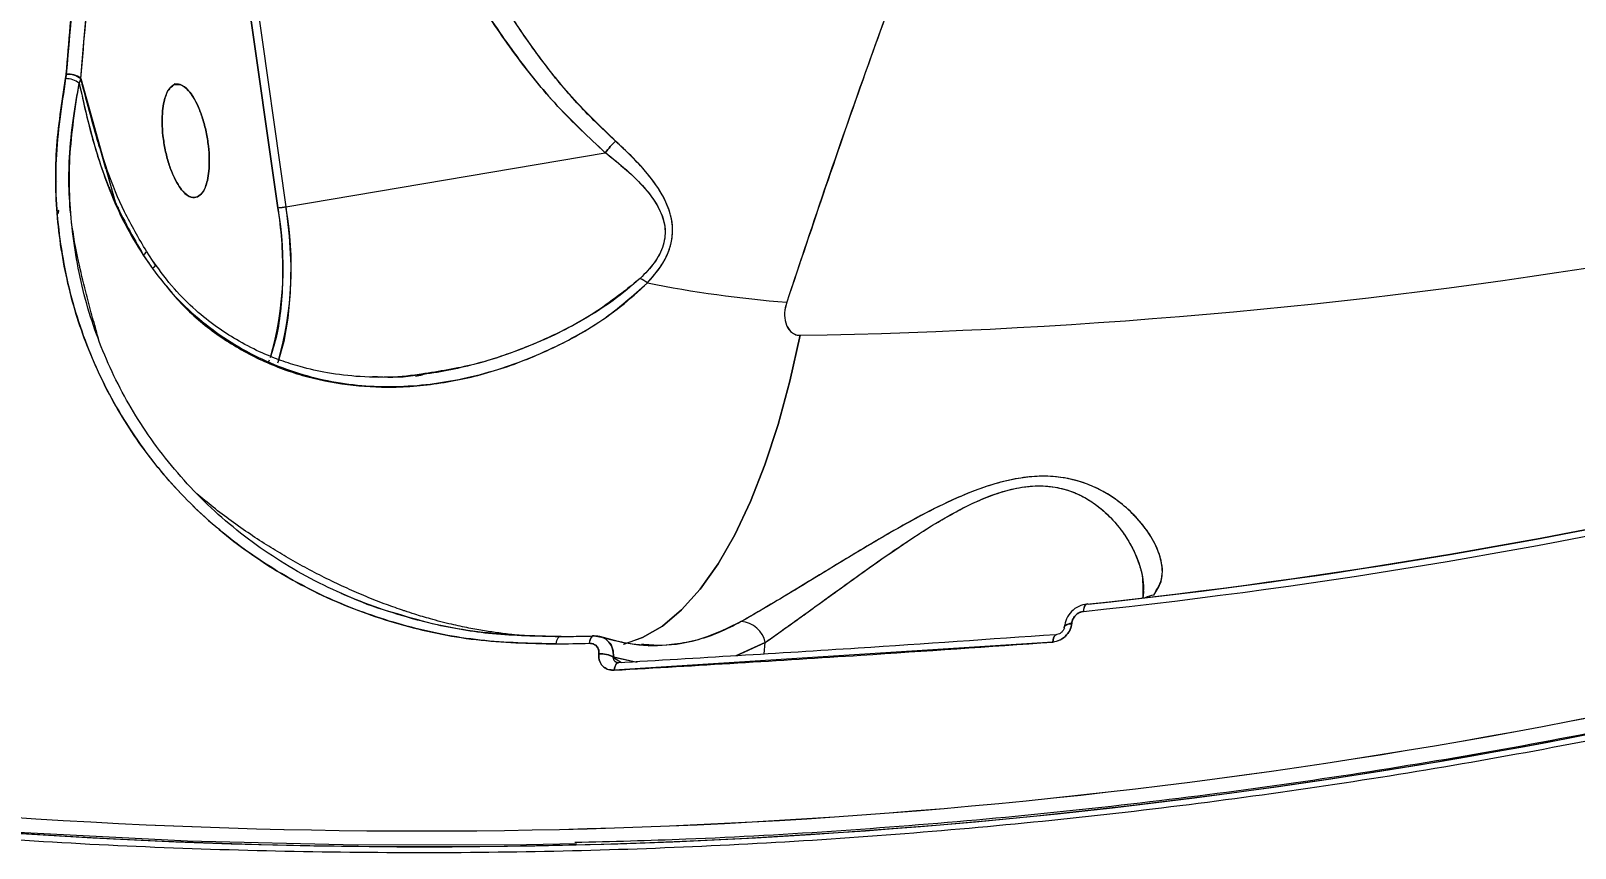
# Model space of a CAD drawing. Header units: millimetres. Extents: x -7083 to 7374, y -8368 to 7509.
# Drawn here: x 1959.3 to 2084.8, y -2172.9 to -2106.5 of the extents above; entities that cross this region are included whole.
import ezdxf

# ---------------------------------------------------------------- set-up
doc = ezdxf.new("R2010")
doc.units = ezdxf.units.MM
for name, color, linetype in [('DIKOM_ОБЪЕКТ', 7, 'Continuous'), ('DIKOM_РАЗМЕР_ЗОНА', 7, 'Continuous'), ('DIKOM_РАЗМЕР_ОБЪЕКТА', 7, 'Continuous')]:
    doc.layers.add(name, color=color, linetype=linetype)
doc.styles.add('style1', font='arial.ttf', dxfattribs={"width": 0.8})
doc.dimstyles.new('1-50', dxfattribs={"dimtxt": 300, "dimasz": 200, "dimexe": 100, "dimexo": 0, "dimgap": 100, "dimtad": 1, "dimtxsty": 'style1', "dimcen": 200, "dimclrd": 7, "dimclre": 7, "dimclrt": 7, "dimadec": 1, "dimazin": 2, "dimtfac": 1, "dimtmove": 0, "dimatfit": 2, "dimfxl": 0, "dimlwd": 25, "dimlwe": 18, "dimarcsym": 0})

# ---------------------------------------------------------------- blocks, each defined once
blk = doc.blocks.new('*D10')
at = {"layer": 'Defpoints', "color": 0, "transparency": 16777216}
for p in [(-5583.43, 647.96), (4593.55, 648.92), (4593.55, -5902.54)]:
    blk.add_point(p, dxfattribs=at)
at = {"layer": 'DIKOM_РАЗМЕР_ОБЪЕКТА', "color": 7, "lineweight": 18, "transparency": 16777216}
for p, q in [((-5583.43, 647.96), (-5583.43, -6002.54)), ((4593.55, 648.92), (4593.55, -6002.54))]:
    blk.add_line(p, q, dxfattribs=at)
at = {"layer": 'DIKOM_РАЗМЕР_ОБЪЕКТА', "color": 7, "lineweight": 25, "transparency": 16777216}
blk.add_line((-5383.43, -5902.54), (4393.55, -5902.54), dxfattribs=at)
at = {"layer": 'DIKOM_РАЗМЕР_ОБЪЕКТА', "color": 7, "transparency": 16777216}
for points in [[(-5383.43, -5869.2), (-5383.43, -5935.87), (-5583.43, -5902.54)], [(4393.55, -5869.2), (4393.55, -5935.87), (4593.55, -5902.54)]]:
    blk.add_solid(points, dxfattribs=at)
at = {"layer": 'DIKOM_РАЗМЕР_ОБЪЕКТА', "color": 7, "transparency": 16777216, "insert": (-226.13, -5649.37), "char_height": 300, "attachment_point": 5, "style": 'style1'}
blk.add_mtext('10150', dxfattribs=at)
blk = doc.blocks.new('*D11')
at = {"layer": 'Defpoints', "color": 0, "transparency": 16777216}
for p in [(-321.71, 5509.06), (-348.71, -4811.52), (5568.58, -4811.52)]:
    blk.add_point(p, dxfattribs=at)
at = {"layer": 'DIKOM_РАЗМЕР_ОБЪЕКТА', "color": 7, "lineweight": 18, "transparency": 16777216}
for p, q in [((-321.71, 5509.06), (5668.58, 5509.06)), ((-348.71, -4811.52), (5668.58, -4811.52))]:
    blk.add_line(p, q, dxfattribs=at)
at = {"layer": 'DIKOM_РАЗМЕР_ОБЪЕКТА', "color": 7, "lineweight": 25, "transparency": 16777216}
blk.add_line((5568.58, 5309.06), (5568.58, -4611.52), dxfattribs=at)
at = {"layer": 'DIKOM_РАЗМЕР_ОБЪЕКТА', "color": 7, "transparency": 16777216}
for points in [[(5535.25, 5309.06), (5601.91, 5309.06), (5568.58, 5509.06)], [(5535.25, -4611.52), (5601.91, -4611.52), (5568.58, -4811.52)]]:
    blk.add_solid(points, dxfattribs=at)
at = {"layer": 'DIKOM_РАЗМЕР_ОБЪЕКТА', "color": 7, "transparency": 16777216, "insert": (5315.31, 775.23), "char_height": 300, "attachment_point": 5, "rotation": 90, "style": 'style1'}
blk.add_mtext('10300', dxfattribs=at)
blk = doc.blocks.new('*D12')
at = {"layer": 'Defpoints', "color": 0, "transparency": 16777216}
for p in [(-621.71, 7509.06), (-373.6, -6811.53), (7273.89, -6811.53)]:
    blk.add_point(p, dxfattribs=at)
at = {"layer": 'DIKOM_РАЗМЕР_ЗОНА', "color": 7, "lineweight": 18, "transparency": 16777216}
for p, q in [((-621.71, 7509.06), (7373.89, 7509.06)), ((-373.6, -6811.53), (7373.89, -6811.53))]:
    blk.add_line(p, q, dxfattribs=at)
at = {"layer": 'DIKOM_РАЗМЕР_ЗОНА', "color": 7, "lineweight": 25, "transparency": 16777216}
blk.add_line((7273.89, 7309.06), (7273.89, -6611.53), dxfattribs=at)
at = {"layer": 'DIKOM_РАЗМЕР_ЗОНА', "color": 7, "transparency": 16777216}
for points in [[(7240.56, 7309.06), (7307.22, 7309.06), (7273.89, 7509.06)], [(7240.56, -6611.53), (7307.22, -6611.53), (7273.89, -6811.53)]]:
    blk.add_solid(points, dxfattribs=at)
at = {"layer": 'DIKOM_РАЗМЕР_ЗОНА', "color": 7, "transparency": 16777216, "insert": (7020.62, 1288.25), "char_height": 300, "attachment_point": 5, "rotation": 90, "style": 'style1'}
blk.add_mtext('14300', dxfattribs=at)
blk = doc.blocks.new('*D13')
at = {"layer": 'Defpoints', "color": 0, "transparency": 16777216}
for p in [(6593.53, 996.24), (-7083.43, 647.96), (6593.53, -8268.31)]:
    blk.add_point(p, dxfattribs=at)
at = {"layer": 'DIKOM_РАЗМЕР_ЗОНА', "color": 7, "lineweight": 18, "transparency": 16777216}
for p, q in [((6593.53, 996.24), (6593.53, -8368.31)), ((-7083.43, 647.96), (-7083.43, -8368.31))]:
    blk.add_line(p, q, dxfattribs=at)
at = {"layer": 'DIKOM_РАЗМЕР_ЗОНА', "color": 7, "lineweight": 25, "transparency": 16777216}
blk.add_line((-6883.43, -8268.31), (6393.53, -8268.31), dxfattribs=at)
at = {"layer": 'DIKOM_РАЗМЕР_ЗОНА', "color": 7, "transparency": 16777216}
for points in [[(-6883.43, -8234.97), (-6883.43, -8301.64), (-7083.43, -8268.31)], [(6393.53, -8234.97), (6393.53, -8301.64), (6593.53, -8268.31)]]:
    blk.add_solid(points, dxfattribs=at)
at = {"layer": 'DIKOM_РАЗМЕР_ЗОНА', "color": 7, "transparency": 16777216, "insert": (322.1, -8015.03), "char_height": 300, "attachment_point": 5, "style": 'style1'}
blk.add_mtext('13650', dxfattribs=at)

msp = doc.modelspace()

# ---------------------------------------------------------------- linework, layer by layer
at = {"layer": 'DIKOM_ОБЪЕКТ', "color": 7, "linetype": 'Continuous', "lineweight": 15}
for p, q in [((1970.458, -2053.879), (1980.002, -2120.745)), ((1979.35, -2120.822), (1970.011, -2055.391)), ((1970.011, -2055.391), (1979.35, -2120.822)), ((1962.087, -2110.33), (1962.128, -2110.018)), ((1962.128, -2110.018), (1962.131, -2109.976)), ((1962.148, -2109.783), (1962.147, -2109.783)), ((1962.157, -2109.687), (1962.156, -2109.687)), ((1963.319, -2110.352), (1963.181, -2110.688)), ((1963.319, -2110.352), (1963.315, -2110.318)), ((1963.315, -2110.318), (1965.627, -2118.57)), ((1966.131, -2120.367), (1963.315, -2110.318)), ((1965.35, -2117.656), (1963.319, -2110.352)), ((1971.27, -2110.793), (1970.897, -2110.748)), ((1980.002, -2120.745), (2005.967, -2116.35)), ((1961.395, -2118.66), (1961.396, -2118.661)), ((1965.589, -2119.17), (1965.684, -2119.181)), ((1966.002, -2120.065), (1966.056, -2120.258)), ((1961.509, -2121.032), (1961.446, -2121.219)), ((1961.513, -2121.125), (1961.448, -2121.319)), ((1966.494, -2121.23), (1966.35, -2120.781)), ((1969.404, -2125.477), (1968.654, -2124.357)), ((1968.382, -2124.667), (1969.141, -2125.768)), ((1978.637, -2133.216), (1978.557, -2133.392)), ((1990.519, -2134.501), (1991.098, -2134.402)), ((1992.288, -2134.201), (1991.856, -2134.25)), ((2049.702, -2152.249), (2049.702, -2152.242)), ((2043.887, -2154.603), (2043.885, -2154.628)), ((2043.885, -2154.628), (2043.887, -2154.603)), ((2005.066, -2155.621), (2005.625, -2155.714)), ((2005.659, -2155.759), (2005.066, -2155.621)), ((2043.285, -2154.889), (2043.282, -2154.914)), ((2005.438, -2157.102), (2005.441, -2157.077)), ((2005.441, -2157.077), (2005.438, -2157.102)), ((2042.352, -2156.113), (2006.698, -2158.407)), ((2009.504, -2156.417), (2010.222, -2156.391)), ((2018.973, -2156.147), (2016.574, -2157.224)), ((2016.662, -2157.219), (2018.973, -2156.147)), ((2018.889, -2157.083), (2018.973, -2156.147)), ((2006.645, -2157.349), (2006.643, -2157.374)), ((2006.643, -2157.374), (2006.645, -2157.349)), ((2006.643, -2157.374), (2007.289, -2157.79)), ((2008.542, -2157.774), (2006.645, -2157.349)), ((2006.645, -2157.349), (2008.407, -2157.722)), ((2007.001, -2157.794), (2006.836, -2157.763))]:
    msp.add_line(p, q, dxfattribs=at)
at = {"layer": 'DIKOM_ОБЪЕКТ', "color": 7, "linetype": 'Continuous', "lineweight": 15, "flags": 128}
for points in [[(1980.002, -2120.745), (1980.267, -2123.139), (1980.383, -2125.479), (1980.349, -2127.714), (1980.163, -2129.797), (1979.832, -2131.681), (1979.362, -2133.326), (1979.316, -2133.453)], [(2007.447, -2156.299), (2008.994, -2155.759), (2010.605, -2154.814), (2012.172, -2153.494), (2013.684, -2151.807), (2015.128, -2149.768), (2016.494, -2147.392), (2017.77, -2144.697), (2018.947, -2141.706), (2020.016, -2138.44), (2020.969, -2134.926), (2021.797, -2131.19)], [(2021.797, -2131.19), (2020.969, -2134.926), (2020.016, -2138.44), (2018.947, -2141.706), (2017.77, -2144.697), (2016.494, -2147.392), (2015.128, -2149.768), (2013.684, -2151.807), (2012.172, -2153.494), (2010.605, -2154.814), (2008.994, -2155.759), (2007.522, -2156.281)], [(2044.848, -2153.628), (2044.865, -2153.48), (2044.893, -2153.346), (2044.931, -2153.232), (2044.978, -2153.14), (2045.032, -2153.073), (2045.092, -2153.033), (2045.156, -2153.021), (2045.223, -2153.037)], [(2043.309, -2154.99), (2043.285, -2154.923), (2043.292, -2154.857), (2043.328, -2154.795), (2043.393, -2154.739), (2043.484, -2154.691), (2043.6, -2154.651), (2043.735, -2154.622), (2043.887, -2154.603)], [(2043.887, -2154.603), (2043.735, -2154.622), (2043.6, -2154.651), (2043.484, -2154.691), (2043.393, -2154.739), (2043.328, -2154.795), (2043.292, -2154.857), (2043.285, -2154.89)], [(2001.966, -2156.268), (2001.994, -2156.119), (2002.03, -2155.985), (2002.075, -2155.87), (2002.127, -2155.778), (2002.184, -2155.711), (2002.246, -2155.671), (2002.309, -2155.659), (2002.361, -2155.67)], [(2002.243, -2155.672), (2002.197, -2155.7), (2002.16, -2155.736)], [(2005.066, -2155.621), (2005.003, -2155.604), (2004.939, -2155.616), (2004.878, -2155.657), (2004.821, -2155.724), (2004.77, -2155.816), (2004.725, -2155.931), (2004.689, -2156.064), (2004.662, -2156.213)], [(2042.352, -2156.113), (2042.378, -2155.945), (2042.417, -2155.796), (2042.469, -2155.673), (2042.53, -2155.581), (2042.599, -2155.522), (2042.674, -2155.499), (2042.685, -2155.499)], [(2042.673, -2155.499), (2042.599, -2155.522), (2042.53, -2155.581), (2042.469, -2155.673), (2042.417, -2155.796), (2042.378, -2155.945), (2042.352, -2156.113)], [(2043.306, -2155.015), (2043.283, -2154.948), (2043.289, -2154.882), (2043.326, -2154.82), (2043.39, -2154.764), (2043.482, -2154.716), (2043.597, -2154.676), (2043.733, -2154.647), (2043.885, -2154.628)], [(2043.885, -2154.628), (2043.733, -2154.647), (2043.597, -2154.676), (2043.482, -2154.716), (2043.39, -2154.764), (2043.326, -2154.82), (2043.289, -2154.882), (2043.284, -2154.904)], [(2043.284, -2154.903), (2043.285, -2154.923), (2043.309, -2154.99)], [(2006.698, -2158.407), (2006.723, -2158.238), (2006.761, -2158.09), (2006.809, -2157.967), (2006.866, -2157.875), (2006.93, -2157.817), (2006.999, -2157.794), (2007.04, -2157.797)], [(2003.627, -2172.511), (1999.567, -2172.593), (1985.791, -2172.63), (1971.995, -2172.292), (1958.188, -2171.579), (1944.38, -2170.491), (1930.58, -2169.029)]]:
    msp.add_lwpolyline(points, dxfattribs=at)
at = {"layer": 'DIKOM_ОБЪЕКТ', "color": 7, "linetype": 'Continuous', "lineweight": 15}
for centre, radius, start, end in [((2014.127, -1664.537), 466.716, 270.94172, 288.27268), ((1962.095, -2112.155), 1.825, 53.46989, 90.23672), ((1962.361, -2111.478), 1.478, 49.61111, 99.09257), ((1962.338, -2111.479), 1.517, 49.94702, 97.87235), ((1991.004, -1677.904), 493.564, 262.95954, 296.25486), ((1990.974, -1677.73), 493.734, 262.96542, 296.24898), ((1991.192, -1677.854), 494.9, 262.96542, 296.24898), ((1952.753, -2125.584), 27.021, 344.08703, 10.15158), ((1979.047, -2115.458), 5.373, 273.236, 280.24459), ((1952.154, -2125.644), 28.276, 344.38285, 9.97802), ((1968.121, -2124.163), 0.567, 299.36558, 339.97626), ((1968.128, -2124.17), 0.557, 299.11511, 340.46876), ((2006.97, -2130.041), 3.933, 52.14529, 62.08582), ((2028.482, -2030.331), 98.474, 258.81698, 265.47682), ((1991.161, -1676.64), 496.101, 262.98613, 292.2002), ((1994.554, -1675.902), 479.801, 276.04592, 283.16848), ((1994.681, -1675.848), 479.859, 276.04595, 283.143), ((1994.271, -1676.103), 480.196, 276.04592, 283.16848), ((2045.562, -2153.573), 0.716, 131.27937, 184.44305), ((2045.153, -2153.182), 0.16, 64.1482, 113.43435), ((2050.787, -2154.119), 1.836, 97.29962, 120.01815), ((2016.864, -2156.609), 2.159, 12.34821, 85.80507), ((1993.666, -1665.436), 490.311, 271.00233, 271.31718), ((2002.304, -2155.807), 0.148, 67.66828, 114.35016), ((1993.794, -1665.388), 490.362, 271.00233, 271.31718), ((2005.445, -2156.213), 0.783, 130.47614, 180.0378), ((2004.998, -2155.755), 0.15, 63.10102, 114.16607), ((1993.382, -1665.628), 490.715, 271.00233, 271.31718), ((2005.596, -2159.203), 2.108, 60.22986, 94.29003), ((2005.599, -2159.178), 2.107, 60.22508, 94.28925), ((2007.398, -2158.351), 0.702, 128.42395, 184.56528)]:
    msp.add_arc(centre, radius, start, end, dxfattribs=at)
for points, knots in [([(2081.726, -1900.908), (2080.59, -1901.248), (2077.148, -1902.279), (2071.361, -1904.798), (2064.378, -1908.522), (2057.067, -1913.289), (2049.44, -1919.182), (2041.513, -1926.335), (2033.624, -1934.485), (2025.786, -1943.613), (2018.024, -1953.696), (2010.36, -1964.705), (2002.816, -1976.602), (1995.407, -1989.366), (1988.151, -2002.962), (1981.065, -2017.361), (1974.163, -2032.535), (1967.2, -2049.069), (1960.227, -2067.02), (1953.305, -2086.419), (1948.181, -2102.058), (1944.659, -2113.446), (1942.597, -2120.308), (1940.605, -2127.131), (1939.082, -2132.501), (1938.012, -2136.348), (1937.308, -2138.905), (1936.506, -2141.847), (1935.533, -2145.469), (1934.365, -2149.894), (1933.01, -2155.132), (1931.478, -2161.186), (1930.421, -2165.52), (1929.861, -2167.817)], [0, 0, 0, 0, 0.0200721, 0.0608333, 0.1015176, 0.1421728, 0.1883682, 0.2345608, 0.2807507, 0.3269456, 0.373238, 0.4194398, 0.4656219, 0.5118019, 0.5579814, 0.6041589, 0.6503663, 0.6966423, 0.7483607, 0.8000751, 0.8517891, 0.8688561, 0.8859236, 0.9029905, 0.9192639, 0.9252336, 0.9309836, 0.9378125, 0.9465078, 0.9570777, 0.9695334, 0.9838549, 1, 1, 1, 1]), ([(2074.241, -1903.721), (2071.814, -1904.873), (2066.918, -1907.198), (2059.474, -1911.878), (2052.776, -1916.855), (2046.859, -1921.878), (2043.021, -1925.454), (2040.424, -1928.014), (2039.076, -1929.372), (2037.727, -1930.762), (2036.375, -1932.186), (2035.02, -1933.642), (2032.478, -1936.434), (2028.677, -1940.808), (2023.561, -1947.135), (2018.244, -1954.194), (2012.971, -1961.703), (2007.766, -1969.617), (2002.865, -1977.537), (1999.494, -1983.304), (1997.669, -1986.52), (1997.212, -1987.328), (1996.755, -1988.142), (1996.297, -1988.961), (1995.839, -1989.786), (1995.38, -1990.616), (1994.92, -1991.453), (1994.23, -1992.713), (1993.192, -1994.628), (1991.69, -1997.44), (1989.831, -2000.987), (1987.62, -2005.304), (1985.064, -2010.432), (1982.178, -2016.402), (1978.974, -2023.26), (1975.821, -2030.269), (1972.771, -2037.293), (1969.872, -2044.188), (1967.599, -2049.783), (1965.98, -2053.859), (1965.051, -2056.225), (1964.111, -2058.643), (1963.161, -2061.115), (1962.201, -2063.641), (1961.231, -2066.222), (1960.253, -2068.857), (1957.847, -2075.413), (1954.154, -2085.864), (1949.371, -2100.275), (1944.946, -2114.441), (1940.865, -2128.299), (1937.117, -2141.798), (1933.672, -2154.872), (1931.545, -2163.526), (1930.507, -2167.747)], [0, 0, 0, 0, 0.0448233, 0.0904084, 0.1367554, 0.1677635, 0.1991034, 0.2073667, 0.2156528, 0.2239616, 0.2322932, 0.2406475, 0.2490247, 0.279393, 0.3112487, 0.3445917, 0.3794221, 0.4113036, 0.4443369, 0.4743594, 0.4773563, 0.4803617, 0.4833758, 0.4863985, 0.4894298, 0.4924696, 0.4955181, 0.4985752, 0.5062018, 0.5162332, 0.5286695, 0.543639, 0.561052, 0.5809084, 0.6032081, 0.6279513, 0.6476494, 0.6686615, 0.6909876, 0.6978166, 0.7047597, 0.7118169, 0.7189881, 0.7262734, 0.7336728, 0.7411863, 0.7488139, 0.7894231, 0.8284573, 0.8659162, 0.9018, 0.9361086, 0.9688419, 1, 1, 1, 1]), ([(1930.507, -2167.747), (1932.082, -2161.392), (1935.225, -2148.706), (1940.295, -2130.216), (1945.599, -2112.212), (1951.152, -2094.742), (1956.947, -2077.797), (1962.871, -2061.693), (1968.908, -2046.405), (1975.023, -2031.959), (1981.302, -2018.13), (1987.715, -2004.983), (1994.382, -1992.276), (2001.314, -1980.047), (2008.519, -1968.356), (2015.863, -1957.444), (2023.319, -1947.361), (2030.847, -1938.168), (2038.262, -1930.062), (2045.548, -1922.989), (2052.705, -1916.882), (2059.876, -1911.617), (2067.066, -1907.124), (2071.845, -1904.857), (2074.241, -1903.721)], [0, 0, 0, 0, 0.047001, 0.093823, 0.1404084, 0.1868699, 0.2333175, 0.2798609, 0.3239334, 0.3682526, 0.4124171, 0.4563616, 0.5001812, 0.5466227, 0.5931373, 0.6398363, 0.6868178, 0.7336782, 0.7802874, 0.8241053, 0.8678929, 0.911742, 0.9557457, 1, 1, 1, 1]), ([(2148.062, -1938.727), (2145.597, -1939.537), (2140.572, -1941.188), (2132.867, -1945.121), (2125.012, -1950.144), (2117.107, -1956.307), (2109.174, -1963.569), (2101.257, -1971.896), (2093.4, -1981.234), (2085.631, -1991.537), (2077.951, -2002.798), (2070.364, -2015.015), (2062.768, -2028.385), (2055.222, -2042.881), (2047.786, -2058.456), (2040.606, -2074.8), (2033.692, -2091.923), (2027.018, -2109.768), (2022.821, -2122.243), (2020.717, -2128.498)], [0, 0, 0, 0, 0.0560337, 0.1142131, 0.1722221, 0.2302433, 0.2884591, 0.3466699, 0.4045161, 0.4621728, 0.5198127, 0.5776061, 0.6357259, 0.6968157, 0.7575163, 0.8179929, 0.878438, 0.939042, 1, 1, 1, 1]), ([(2140.163, -1941.597), (2138.671, -1942.288), (2135.681, -1943.674), (2131.15, -1946.241), (2126.601, -1949.159), (2122.047, -1952.451), (2117.48, -1956.11), (2112.867, -1960.171), (2108.612, -1964.256), (2104.716, -1968.269), (2101.181, -1972.124), (2097.584, -1976.269), (2093.998, -1980.627), (2090.984, -1984.481), (2088.547, -1987.712), (2086.624, -1990.328), (2084.674, -1993.049), (2082.697, -1995.879), (2080.695, -1998.819), (2078.667, -2001.872), (2076.243, -2005.614), (2073.387, -2010.165), (2070.069, -2015.663), (2066.62, -2021.61), (2063.155, -2027.836), (2060.045, -2033.651), (2057.288, -2038.979), (2054.9, -2043.726), (2052.287, -2049.061), (2050.379, -2053.078), (2049.082, -2055.865), (2048.651, -2056.795), (2048.214, -2057.742), (2047.772, -2058.706), (2047.324, -2059.687), (2046.797, -2060.847), (2046.11, -2062.371), (2045.182, -2064.446), (2044.01, -2067.102), (2042.596, -2070.352), (2041.014, -2074.057), (2039.439, -2077.814), (2037.653, -2082.156), (2035.787, -2086.79), (2033.657, -2092.216), (2030.938, -2099.315), (2027.658, -2108.226), (2024.041, -2118.5), (2021.796, -2125.252), (2020.717, -2128.498)], [0, 0, 0, 0, 0.0356099, 0.0713872, 0.1073338, 0.1429089, 0.1783702, 0.2143467, 0.2508402, 0.2779122, 0.3055302, 0.333695, 0.3624074, 0.3899729, 0.4049442, 0.4201751, 0.4356657, 0.4514162, 0.4674266, 0.483697, 0.5002277, 0.5259928, 0.5530553, 0.5814159, 0.6110753, 0.6394003, 0.6596954, 0.6811189, 0.7006087, 0.7272294, 0.7309596, 0.7347465, 0.7385898, 0.7424897, 0.7464462, 0.7504593, 0.7564866, 0.7647492, 0.7752474, 0.7879816, 0.802952, 0.8183428, 0.8312156, 0.8524192, 0.8705211, 0.8915209, 0.9303476, 0.9665079, 1, 1, 1, 1]), ([(1967.942, -2044.189), (1965.699, -2049.747), (1961.208, -2060.871), (1954.776, -2078.454), (1948.583, -2096.655), (1942.669, -2115.495), (1937.045, -2134.907), (1931.73, -2154.846), (1926.739, -2175.258), (1922.088, -2196.091), (1917.792, -2217.287), (1914.308, -2236.366), (1911.503, -2253.228), (1909.262, -2267.834), (1907.18, -2282.651), (1905.266, -2297.661), (1903.527, -2312.847), (1901.973, -2328.188), (1900.425, -2345.761), (1899.002, -2365.574), (1897.846, -2387.583), (1897.125, -2409.679), (1896.859, -2431.786), (1897.021, -2448.915), (1897.321, -2461.167), (1897.561, -2468.63), (1897.861, -2476.066), (1898.219, -2483.47), (1898.636, -2490.84), (1899.114, -2498.171), (1899.969, -2509.75), (1901.389, -2525.409), (1903.586, -2544.203), (1906.14, -2561.964), (1909.012, -2578.69), (1912.284, -2594.883), (1915.96, -2610.484), (1920.037, -2625.43), (1924.516, -2639.659), (1929.394, -2653.109), (1934.666, -2665.717), (1940.326, -2677.422), (1946.366, -2688.165), (1952.777, -2697.884), (1959.547, -2706.529), (1966.667, -2714.013), (1974.102, -2720.4), (1979.288, -2723.584), (1981.892, -2725.182)], [0, 0, 0, 0, 0.0248239, 0.0496902, 0.074599, 0.0995502, 0.1245438, 0.1495798, 0.1746582, 0.1997791, 0.2249424, 0.2501481, 0.2668666, 0.2837596, 0.3008272, 0.3180694, 0.3354861, 0.3530774, 0.3708432, 0.3960072, 0.4215132, 0.4473613, 0.4735514, 0.5000836, 0.5092169, 0.5183856, 0.5275897, 0.5368291, 0.5461038, 0.5554139, 0.5647593, 0.5906387, 0.6167852, 0.6407872, 0.66501, 0.6894536, 0.714118, 0.7390032, 0.7641093, 0.7894361, 0.8149838, 0.8407523, 0.8667415, 0.8929516, 0.9193825, 0.9460342, 0.9729067, 1, 1, 1, 1]), ([(1962.131, -2109.976), (1962.349, -2107.366), (1962.796, -2102.042), (1963.583, -2094.027), (1964.451, -2086.098), (1965.386, -2078.437), (1966.398, -2070.896), (1967.545, -2063.055), (1968.425, -2057.71), (1968.885, -2054.922)], [0, 0, 0, 0, 0.1361641, 0.2776814, 0.4245446, 0.5614686, 0.6943977, 0.8405802, 1, 1, 1, 1]), ([(1968.885, -2054.922), (1968.087, -2059.867), (1966.495, -2069.729), (1964.671, -2083.997), (1963.208, -2097.399), (1962.49, -2105.786), (1962.131, -2109.976)], [0, 0, 0, 0, 0.2815825, 0.561653, 0.7810031, 1, 1, 1, 1]), ([(1963.315, -2110.318), (1963.773, -2105.004), (1964.692, -2094.363), (1966.365, -2080), (1968.129, -2066.986), (1969.383, -2059.262), (1970.011, -2055.391)], [0, 0, 0, 0, 0.278766, 0.5582141, 0.7786042, 1, 1, 1, 1]), ([(1963.315, -2110.318), (1963.873, -2103.975), (1964.989, -2091.288), (1967.225, -2072.946), (1969.082, -2061.242), (1970.011, -2055.391)], [0, 0, 0, 0, 0.3333679, 0.6667711, 1, 1, 1, 1]), ([(2005.967, -2116.35), (2004.652, -2115.13), (2002, -2112.67), (1998.541, -2108.345), (1995.432, -2103.721), (1992.673, -2098.829), (1990.225, -2093.746), (1987.347, -2086.768), (1984.44, -2077.775), (1981.842, -2066.708), (1980.877, -2059.173), (1980.394, -2055.397)], [0, 0, 0, 0, 0.0822336, 0.1658699, 0.2501966, 0.3328846, 0.4168116, 0.5012067, 0.6673591, 0.8332912, 1, 1, 1, 1]), ([(1980.394, -2055.397), (1980.875, -2059.156), (1981.837, -2066.665), (1984.424, -2077.718), (1987.615, -2087.604), (1991.318, -2096.276), (1994.878, -2102.89), (1998.498, -2108.285), (2001.954, -2112.621), (2004.626, -2115.104), (2005.967, -2116.35)], [0, 0, 0, 0, 0.1659528, 0.3315065, 0.4981018, 0.6237948, 0.7494779, 0.8327978, 0.9160584, 1, 1, 1, 1]), ([(2006.806, -2115.415), (2005.513, -2114.167), (2002.933, -2111.676), (1999.624, -2107.331), (1996.166, -2101.921), (1992.786, -2095.293), (1989.297, -2086.612), (1986.326, -2076.724), (1983.961, -2065.683), (1983.133, -2058.191), (1982.719, -2054.44)], [0, 0, 0, 0, 0.083153, 0.165916, 0.2489769, 0.3745649, 0.5004148, 0.6673628, 0.8334391, 1, 1, 1, 1]), ([(2006.806, -2115.415), (2005.86, -2114.522), (2003.893, -2112.665), (2001.3, -2109.551), (1998.857, -2106.163), (1996.842, -2102.926), (1995.088, -2099.758), (1993.615, -2096.823), (1992.239, -2093.801), (1990.949, -2090.688), (1989.979, -2088.111), (1989.256, -2086.048), (1988.759, -2084.565), (1988.248, -2082.97), (1987.728, -2081.262), (1987.324, -2079.859), (1987.026, -2078.779), (1986.825, -2078.036), (1986.61, -2077.22), (1986.382, -2076.332), (1986.094, -2075.171), (1985.79, -2073.893), (1985.511, -2072.657), (1985.347, -2071.904), (1985.264, -2071.515), (1985.234, -2071.372), (1984.957, -2070.06), (1984.497, -2067.723), (1983.92, -2064.334), (1983.438, -2061.035), (1983.029, -2057.738), (1982.82, -2055.513), (1982.719, -2054.44)], [0, 0, 0, 0, 0.0602499, 0.1253526, 0.1855095, 0.2507006, 0.29815, 0.3490194, 0.3985402, 0.4471889, 0.4999098, 0.5215243, 0.5447654, 0.5696319, 0.5961221, 0.6242335, 0.6345412, 0.6459397, 0.6584282, 0.672006, 0.6866721, 0.7115252, 0.7302516, 0.7428582, 0.7457014, 0.7478655, 0.7493504, 0.8050794, 0.8533099, 0.9014189, 0.9524315, 1, 1, 1, 1]), ([(1962.087, -2110.33), (1961.752, -2112.522), (1961.083, -2116.9), (1961.455, -2123.435), (1962.83, -2129.737), (1965.278, -2135.681), (1968.699, -2141.093), (1972.945, -2145.77), (1977.841, -2149.621), (1983.243, -2152.63), (1989.141, -2154.783), (1995.409, -2156.114), (1999.781, -2156.217), (2001.966, -2156.268)], [0, 0, 0, 0, 0.0934376, 0.1866567, 0.280333, 0.3733227, 0.4670052, 0.5599255, 0.6480411, 0.7358471, 0.8234841, 0.9117962, 1, 1, 1, 1]), ([(2001.966, -2156.268), (1999.895, -2156.224), (1995.752, -2156.135), (1989.785, -2154.945), (1984.139, -2153.01), (1978.924, -2150.297), (1974.237, -2146.884), (1970.155, -2142.829), (1966.761, -2138.219), (1964.129, -2133.148), (1962.299, -2127.714), (1961.328, -2122.026), (1961.162, -2116.181), (1961.779, -2112.277), (1962.087, -2110.33)], [0, 0, 0, 0, 0.0836032, 0.1671704, 0.2505497, 0.333847, 0.4171342, 0.5001806, 0.5837088, 0.6670449, 0.7499138, 0.8335011, 0.9169366, 1, 1, 1, 1]), ([(1962.128, -2110.018), (1962.123, -2110.076), (1962.115, -2110.18), (1962.096, -2110.284), (1962.087, -2110.33)], [0, 0, 0, 0, 0.5600605, 1, 1, 1, 1]), ([(1962.131, -2109.976), (1962.13, -2109.984), (1962.129, -2109.998), (1962.128, -2110.012), (1962.128, -2110.018)], [0, 0, 0, 0, 0.5600018, 1, 1, 1, 1]), ([(1963.181, -2110.688), (1963.213, -2110.625), (1963.269, -2110.513), (1963.304, -2110.401), (1963.319, -2110.352)], [0, 0, 0, 0, 0.5617368, 1, 1, 1, 1]), ([(1963.319, -2110.352), (1963.318, -2110.346), (1963.317, -2110.334), (1963.315, -2110.323), (1963.315, -2110.318)], [0, 0, 0, 0, 0.5602782, 1, 1, 1, 1]), ([(1964.841, -2115.9), (1964.78, -2115.69), (1964.461, -2114.59), (1963.954, -2112.74), (1963.518, -2111.098), (1963.319, -2110.352)], [0, 0, 0, 0, 0.1137588, 0.5970455, 1, 1, 1, 1]), ([(2002.372, -2155.675), (2000.098, -2155.616), (1995.548, -2155.498), (1989.052, -2154.028), (1982.974, -2151.657), (1977.471, -2148.357), (1972.656, -2144.229), (1968.723, -2139.461), (1965.719, -2134.227), (1963.638, -2128.661), (1962.5, -2122.804), (1962.24, -2116.758), (1962.867, -2112.714), (1963.181, -2110.688)], [0, 0, 0, 0, 0.0936183, 0.1873329, 0.2802548, 0.3736654, 0.4668401, 0.5599462, 0.6481771, 0.7358056, 0.8241676, 0.9119354, 1, 1, 1, 1]), ([(1964.793, -2131.6), (1964.733, -2131.389), (1964.523, -2130.637), (1964.16, -2129.321), (1963.647, -2127.39), (1963.059, -2124.951), (1962.547, -2122.201), (1962.324, -2119.382), (1962.368, -2116.55), (1962.66, -2113.648), (1963.022, -2111.634), (1963.192, -2110.687)], [0, 0, 0, 0, 0.0308407, 0.109672, 0.1936093, 0.3157428, 0.4700637, 0.5960514, 0.7176052, 0.8671116, 1, 1, 1, 1]), ([(1963.181, -2110.688), (1963.549, -2112.314), (1964.282, -2115.564), (1965.93, -2120.312), (1967.576, -2123.209), (1968.399, -2124.657)], [0, 0, 0, 0, 0.333655, 0.6667646, 1, 1, 1, 1]), ([(1963.192, -2110.687), (1963.42, -2111.743), (1963.849, -2113.737), (1964.667, -2116.656), (1965.638, -2119.42), (1966.83, -2122.141), (1967.863, -2123.822), (1968.382, -2124.667)], [0, 0, 0, 0, 0.2161682, 0.4078714, 0.6052906, 0.8016889, 1, 1, 1, 1]), ([(1972.802, -2119.948), (1972.617, -2119.981), (1972.239, -2120.048), (1971.682, -2119.6), (1971.205, -2118.949), (1970.812, -2118.189), (1970.453, -2117.231), (1970.168, -2116.135), (1969.984, -2114.994), (1969.914, -2113.909), (1969.951, -2112.96), (1970.096, -2112.035), (1970.39, -2111.214), (1970.728, -2110.966), (1970.894, -2110.844)], [0, 0, 0, 0, 0.0986969, 0.2017099, 0.2683497, 0.3414736, 0.4193721, 0.5, 0.5806279, 0.6585264, 0.7316484, 0.79829, 0.901302, 1, 1, 1, 1]), ([(1970.894, -2110.844), (1970.744, -2110.949), (1970.404, -2111.189), (1970.102, -2111.998), (1969.95, -2112.96), (1969.915, -2113.909), (1969.984, -2114.994), (1970.168, -2116.135), (1970.453, -2117.231), (1970.812, -2118.189), (1971.205, -2118.949), (1971.701, -2119.627), (1972.262, -2120.057), (1972.637, -2119.981), (1972.802, -2119.948)], [0, 0, 0, 0, 0.0887089, 0.2016905, 0.2684634, 0.3414637, 0.4193671, 0.5, 0.5806329, 0.6585363, 0.7315366, 0.7983095, 0.9112911, 1, 1, 1, 1]), ([(1972.802, -2119.948), (1972.952, -2119.843), (1973.293, -2119.604), (1973.595, -2118.794), (1973.746, -2117.832), (1973.782, -2116.883), (1973.712, -2115.798), (1973.529, -2114.657), (1973.243, -2113.561), (1972.885, -2112.603), (1972.491, -2111.843), (1971.996, -2111.165), (1971.434, -2110.735), (1971.059, -2110.811), (1970.894, -2110.844)], [0, 0, 0, 0, 0.0887089, 0.2016905, 0.2684634, 0.3414637, 0.4193671, 0.5, 0.5806329, 0.6585363, 0.7315366, 0.7983095, 0.9112911, 1, 1, 1, 1]), ([(1970.894, -2110.844), (1971.079, -2110.812), (1971.457, -2110.744), (1972.014, -2111.192), (1972.491, -2111.843), (1972.885, -2112.603), (1973.243, -2113.561), (1973.529, -2114.657), (1973.712, -2115.798), (1973.782, -2116.884), (1973.746, -2117.833), (1973.601, -2118.757), (1973.307, -2119.578), (1972.968, -2119.826), (1972.802, -2119.948)], [0, 0, 0, 0, 0.0986972, 0.2017099, 0.2683497, 0.3414736, 0.4193721, 0.5, 0.5806279, 0.6585264, 0.7316484, 0.79829, 0.9013023, 1, 1, 1, 1]), ([(1968.654, -2124.357), (1968.035, -2123.307), (1966.807, -2121.221), (1965.452, -2117.881), (1964.775, -2115.614), (1964.441, -2114.495)], [0, 0, 0, 0, 0.3393526, 0.6738095, 1, 1, 1, 1]), ([(2006.806, -2115.415), (2006.657, -2115.558), (2006.36, -2115.843), (2006.103, -2116.178), (2005.974, -2116.346)], [0, 0, 0, 0, 0.5000605, 1, 1, 1, 1]), ([(2005.974, -2116.346), (2006.103, -2116.178), (2006.36, -2115.843), (2006.658, -2115.558), (2006.806, -2115.415)], [0, 0, 0, 0, 0.5000932, 1, 1, 1, 1]), ([(2009.384, -2126.935), (2009.785, -2126.475), (2010.59, -2125.554), (2011.357, -2123.935), (2011.52, -2122.225), (2011.026, -2120.442), (2009.963, -2118.703), (2008.497, -2116.991), (2007.37, -2115.94), (2006.806, -2115.415)], [0, 0, 0, 0, 0.1273536, 0.2551698, 0.3827009, 0.5093152, 0.6742753, 0.83722, 1, 1, 1, 1]), ([(2009.384, -2126.935), (2009.779, -2126.484), (2010.568, -2125.581), (2011.333, -2124.001), (2011.526, -2122.323), (2010.979, -2120.19), (2009.368, -2117.846), (2007.661, -2116.227), (2006.806, -2115.415)], [0, 0, 0, 0, 0.1251973, 0.250331, 0.3752678, 0.5004294, 0.7497813, 1, 1, 1, 1]), ([(2005.967, -2116.35), (2005.968, -2116.35), (2005.971, -2116.349), (2005.973, -2116.347), (2005.974, -2116.346), (2005.974, -2116.346)], [0, 0, 0, 0, 0.5555174, 0.7875219, 1, 1, 1, 1]), ([(2005.967, -2116.35), (2005.968, -2116.35), (2005.971, -2116.349), (2005.973, -2116.347), (2005.974, -2116.346), (2005.974, -2116.346)], [0, 0, 0, 0, 0.545239, 0.7794095, 1, 1, 1, 1]), ([(2005.974, -2116.346), (2006.555, -2116.808), (2007.71, -2117.726), (2009.231, -2119.229), (2010.353, -2120.758), (2010.905, -2122.346), (2010.772, -2123.892), (2010.003, -2125.347), (2009.212, -2126.156), (2008.812, -2126.565)], [0, 0, 0, 0, 0.16962, 0.3372299, 0.5030849, 0.6267169, 0.7489775, 0.8730196, 1, 1, 1, 1]), ([(2005.974, -2116.346), (2006.819, -2117.028), (2008.509, -2118.394), (2010.212, -2120.4), (2010.905, -2122.319), (2010.777, -2123.89), (2009.998, -2125.353), (2009.207, -2126.161), (2008.812, -2126.565)], [0, 0, 0, 0, 0.2491947, 0.4986896, 0.624022, 0.7490702, 0.8743891, 1, 1, 1, 1]), ([(1979.35, -2120.822), (1979.456, -2121.694), (1979.671, -2123.48), (1979.758, -2126.132), (1979.644, -2128.692), (1979.328, -2131.025), (1978.948, -2132.283), (1978.764, -2132.896)], [0, 0, 0, 0, 0.1897313, 0.3884296, 0.5935903, 0.8021417, 1, 1, 1, 1]), ([(1979.35, -2120.822), (1979.383, -2120.821), (1979.449, -2120.819), (1979.62, -2120.801), (1979.815, -2120.776), (1979.94, -2120.755), (1980.002, -2120.745)], [0, 0, 0, 0, 0.2499999, 0.4999999, 0.75, 1, 1, 1, 1]), ([(2209.808, -2121.649), (2208.207, -2122.453), (2202.92, -2125.11), (2193.8, -2129.32), (2182.457, -2134.285), (2170.974, -2138.946), (2159.367, -2143.321), (2147.639, -2147.401), (2135.798, -2151.185), (2123.849, -2154.67), (2111.798, -2157.853), (2099.653, -2160.732), (2087.419, -2163.305), (2075.103, -2165.569), (2062.712, -2167.523), (2050.252, -2169.163), (2037.73, -2170.493), (2025.152, -2171.496), (2013.736, -2172.155), (2006.501, -2172.338), (2003.488, -2172.414)], [0, 0, 0, 0, 0.0251847, 0.0831606, 0.1411804, 0.1992441, 0.2573518, 0.3155036, 0.3736997, 0.4319401, 0.4902249, 0.5485543, 0.6069284, 0.6653474, 0.7238114, 0.7823205, 0.8408749, 0.8994749, 0.9581207, 1, 1, 1, 1]), ([(1968.399, -2124.657), (1968.536, -2124.866), (1968.78, -2125.238), (1969.031, -2125.606), (1969.142, -2125.768)], [0, 0, 0, 0, 0.5603218, 1, 1, 1, 1]), ([(1969.386, -2125.474), (1969.392, -2125.475), (1969.42, -2125.479), (1969.354, -2125.57), (1969.212, -2125.702), (1969.142, -2125.768)], [0, 0, 0, 0, 0.0980617, 0.5487151, 1, 1, 1, 1]), ([(1969.142, -2125.768), (1969.21, -2125.704), (1969.347, -2125.577), (1969.417, -2125.485), (1969.392, -2125.478), (1969.386, -2125.476)], [0, 0, 0, 0, 0.4360335, 0.8749278, 1, 1, 1, 1]), ([(1991.856, -2134.25), (1990.938, -2134.375), (1989.016, -2134.637), (1986.151, -2134.607), (1983.488, -2134.298), (1981.352, -2133.815), (1979.513, -2133.23), (1977.771, -2132.519), (1976.025, -2131.611), (1974.282, -2130.483), (1972.58, -2129.124), (1970.821, -2127.399), (1969.786, -2125.983), (1969.243, -2125.241)], [0, 0, 0, 0, 0.1113685, 0.2335096, 0.3396903, 0.4302304, 0.4961067, 0.5690764, 0.6520046, 0.7254113, 0.8075617, 0.8990452, 1, 1, 1, 1]), ([(1969.141, -2125.768), (1969.741, -2126.54), (1970.974, -2128.126), (1973.156, -2130.115), (1975.539, -2131.829), (1978.048, -2133.186), (1980.683, -2134.22), (1983.387, -2134.923), (1986.125, -2135.309), (1988.915, -2135.395), (1991.667, -2135.2), (1994.464, -2134.728), (1997.138, -2134.028), (1999.791, -2133.086), (2002.343, -2131.944), (2004.853, -2130.536), (2007.264, -2128.909), (2008.676, -2127.594), (2009.384, -2126.935)], [0, 0, 0, 0, 0.0610875, 0.1255932, 0.1869703, 0.2507643, 0.3130123, 0.3757374, 0.4388862, 0.5002222, 0.5649362, 0.6253397, 0.6910578, 0.7495747, 0.8120991, 0.8748468, 0.9372703, 1, 1, 1, 1]), ([(1969.142, -2125.768), (1969.945, -2126.808), (1971.548, -2128.882), (1974.538, -2131.323), (1977.808, -2133.226), (1981.324, -2134.54), (1984.977, -2135.284), (1988.938, -2135.493), (1993.139, -2135.085), (1997.524, -2133.995), (2001.762, -2132.28), (2005.864, -2130.039), (2008.21, -2127.971), (2009.384, -2126.935)], [0, 0, 0, 0, 0.0821586, 0.1639067, 0.2459741, 0.3295735, 0.4135937, 0.4969482, 0.5976268, 0.6976447, 0.7978089, 0.8987733, 1, 1, 1, 1]), ([(2008.812, -2126.565), (2008.087, -2127.184), (2006.641, -2128.418), (2004.206, -2129.929), (2001.689, -2131.25), (1999.227, -2132.3), (1996.913, -2133.107), (1994.741, -2133.713), (1992.566, -2134.186), (1991.086, -2134.375), (1990.342, -2134.47)], [0, 0, 0, 0, 0.1385861, 0.2765582, 0.4151612, 0.5533458, 0.6687225, 0.7765939, 0.8876992, 1, 1, 1, 1]), ([(2008.812, -2126.565), (2007.471, -2127.634), (2004.775, -2129.783), (2000.114, -2132.004), (1995.53, -2133.644), (1992.454, -2134.122), (1991.029, -2134.343)], [0, 0, 0, 0, 0.2578565, 0.5182665, 0.7768048, 1, 1, 1, 1]), ([(2020.717, -2128.498), (2020.643, -2128.786), (2020.495, -2129.361), (2020.574, -2130.066), (2020.78, -2130.562), (2021.024, -2130.882), (2021.3, -2131.082), (2021.571, -2131.179), (2021.723, -2131.187), (2021.797, -2131.19)], [0, 0, 0, 0, 0.2499239, 0.4993362, 0.6284324, 0.7497095, 0.8745748, 0.9390426, 1, 1, 1, 1]), ([(2020.717, -2128.498), (2020.716, -2128.5), (2020.71, -2128.519), (2020.618, -2128.804), (2020.507, -2129.381), (2020.584, -2130.195), (2020.908, -2130.796), (2021.294, -2131.08), (2021.569, -2131.178), (2021.721, -2131.186), (2021.797, -2131.19)], [0, 0, 0, 0, 0.0018569, 0.0164364, 0.25034, 0.5000441, 0.7457649, 0.8745391, 0.9368619, 1, 1, 1, 1]), ([(1990.342, -2134.47), (1990.341, -2134.471), (1989.25, -2134.673), (1988.145, -2134.613), (1987.041, -2134.552)], [0, 0, 0, 0, 0.0013635, 1, 1, 1, 1]), ([(2050.554, -2152.298), (2050.842, -2151.821), (2051.42, -2150.865), (2051.134, -2149.035), (2050.254, -2147.303), (2049.016, -2145.805), (2047.672, -2144.607), (2045.936, -2143.534), (2043.71, -2142.743), (2040.923, -2142.531), (2037.833, -2143.11), (2034.837, -2144.233), (2032.03, -2145.6), (2029.4, -2147.057), (2026.386, -2148.834), (2023.107, -2150.838), (2019.693, -2152.908), (2017.911, -2153.94), (2017.022, -2154.456)], [0, 0, 0, 0, 0.0823489, 0.1648002, 0.2471008, 0.2971602, 0.3471544, 0.3976845, 0.4484649, 0.4996128, 0.5507894, 0.6016077, 0.6522516, 0.7025844, 0.7526008, 0.8352408, 0.9178404, 1, 1, 1, 1]), ([(2050.554, -2152.298), (2050.791, -2151.942), (2051.265, -2151.23), (2051.294, -2149.923), (2050.888, -2148.497), (2050.114, -2147.145), (2049.131, -2145.944), (2048.067, -2144.942), (2046.855, -2144.081), (2045.557, -2143.411), (2044.177, -2142.929), (2042.627, -2142.645), (2040.888, -2142.617), (2039.041, -2142.87), (2037.185, -2143.369), (2035.332, -2144.056), (2032.963, -2145.118), (2030.141, -2146.624), (2027.024, -2148.453), (2024.115, -2150.22), (2021.446, -2151.847), (2019.008, -2153.308), (2017.685, -2154.073), (2017.022, -2154.456)], [0, 0, 0, 0, 0.0625376, 0.1251421, 0.1872076, 0.2492824, 0.2914865, 0.3335157, 0.374211, 0.406806, 0.4368901, 0.4690113, 0.4996824, 0.5303838, 0.5625172, 0.5926074, 0.6252126, 0.6878464, 0.75046, 0.8126808, 0.8753094, 0.937553, 1, 1, 1, 1]), ([(1998.585, -2155.524), (1998.567, -2155.522), (1998.138, -2155.49), (1997.326, -2155.386), (1996.105, -2155.21), (1994.823, -2154.977), (1993.348, -2154.658), (1991.883, -2154.28), (1990.616, -2153.904), (1989.841, -2153.654), (1989.008, -2153.374), (1987.89, -2152.973), (1986.346, -2152.36), (1984.722, -2151.649), (1983.124, -2150.883), (1981.542, -2150.058), (1980.039, -2149.211), (1978.562, -2148.317), (1977.066, -2147.346), (1975.557, -2146.288), (1974.101, -2145.197), (1973.196, -2144.436), (1972.759, -2144.069)], [0, 0, 0, 0, 0.0018241, 0.0432226, 0.0825376, 0.1266511, 0.1755417, 0.2364244, 0.2817093, 0.3114628, 0.3205424, 0.372474, 0.4344726, 0.4933371, 0.5577165, 0.6204868, 0.6814445, 0.7403866, 0.8040442, 0.8718444, 0.9380957, 1, 1, 1, 1]), ([(2018.973, -2156.147), (2019.798, -2155.561), (2021.455, -2154.384), (2024.586, -2152.118), (2027.756, -2149.83), (2030.898, -2147.665), (2033.609, -2145.968), (2036.146, -2144.654), (2038.426, -2143.776), (2040.743, -2143.342), (2042.856, -2143.501), (2044.602, -2144.125), (2046.245, -2145.17), (2047.669, -2146.6), (2048.9, -2148.472), (2049.706, -2150.481), (2049.68, -2151.756), (2049.667, -2152.376)], [0, 0, 0, 0, 0.091745, 0.1841983, 0.2764747, 0.3458605, 0.4147479, 0.4601909, 0.504944, 0.5490427, 0.5931236, 0.637843, 0.6832938, 0.7518157, 0.8211458, 0.9130438, 1, 1, 1, 1]), ([(2018.973, -2156.147), (2019.258, -2155.945), (2019.845, -2155.528), (2020.815, -2154.837), (2021.873, -2154.078), (2023.073, -2153.213), (2024.532, -2152.157), (2026.197, -2150.957), (2028.028, -2149.65), (2029.883, -2148.364), (2031.827, -2147.078), (2033.705, -2145.937), (2035.505, -2144.98), (2037.214, -2144.225), (2038.952, -2143.664), (2040.732, -2143.382), (2042.108, -2143.44), (2043.105, -2143.636), (2044.001, -2143.907), (2045.028, -2144.385), (2046.058, -2145.081), (2046.939, -2145.867), (2047.643, -2146.656), (2048.254, -2147.487), (2048.809, -2148.415), (2049.286, -2149.465), (2049.6, -2150.533), (2049.751, -2151.546), (2049.698, -2152.151), (2049.671, -2152.454)], [0, 0, 0, 0, 0.0331938, 0.0683396, 0.1008932, 0.1364575, 0.1787012, 0.2276631, 0.273055, 0.321273, 0.364985, 0.4100011, 0.446453, 0.4785025, 0.5128684, 0.547121, 0.5813138, 0.5980819, 0.615723, 0.6477555, 0.6841938, 0.71829, 0.7523333, 0.7836109, 0.8207283, 0.8660189, 0.9133899, 0.9565593, 1, 1, 1, 1]), ([(2049.719, -2151.96), (2049.719, -2152.18), (2049.719, -2152.405), (2049.644, -2152.528), (2049.642, -2152.532)], [0, 0, 0, 0, 0.9728386, 1, 1, 1, 1]), ([(1988.657, -2153.708), (1988.411, -2153.641), (1986.96, -2153.246), (1985.617, -2152.658), (1984.501, -2152.17)], [0, 0, 0, 0, 0.1695964, 1, 1, 1, 1]), ([(2045.12, -2153.024), (2044.894, -2153.073), (2044.441, -2153.171), (2043.857, -2153.612), (2043.426, -2154.202), (2043.333, -2154.654), (2043.286, -2154.879)], [0, 0, 0, 0, 0.2504504, 0.5013028, 0.7514207, 1, 1, 1, 1]), ([(2002.217, -2155.686), (2000.396, -2155.649), (1996.923, -2155.58), (1992.387, -2154.833), (1989.768, -2154.043), (1988.657, -2153.708)], [0, 0, 0, 0, 0.3884703, 0.7407252, 1, 1, 1, 1]), ([(2017.022, -2154.456), (2016.403, -2154.779), (2015.179, -2155.42), (2013.279, -2156.026), (2011.002, -2156.427), (2008.491, -2156.473), (2006.603, -2155.987), (2005.749, -2155.768)], [0, 0, 0, 0, 0.1755788, 0.3472949, 0.5169927, 0.7815978, 1, 1, 1, 1]), ([(2017.022, -2154.456), (2015.968, -2154.965), (2013.865, -2155.982), (2011.11, -2156.478), (2009.435, -2156.351), (2008.902, -2156.311)], [0, 0, 0, 0, 0.4064261, 0.8107596, 1, 1, 1, 1]), ([(2044.848, -2153.628), (2044.731, -2153.653), (2044.497, -2153.704), (2044.187, -2153.937), (2043.959, -2154.251), (2043.911, -2154.486), (2043.887, -2154.603)], [0, 0, 0, 0, 0.2500201, 0.4999143, 0.7497084, 1, 1, 1, 1]), ([(2043.887, -2154.603), (2043.916, -2154.472), (2043.973, -2154.208), (2044.233, -2153.893), (2044.539, -2153.69), (2044.745, -2153.649), (2044.848, -2153.628)], [0, 0, 0, 0, 0.2797673, 0.559852, 0.7798294, 1, 1, 1, 1]), ([(2006.645, -2157.349), (2006.629, -2157.084), (2006.596, -2156.553), (2006.184, -2155.983), (2005.65, -2155.657), (2005.261, -2155.633), (2005.066, -2155.621)], [0, 0, 0, 0, 0.2784772, 0.5592414, 0.780374, 1, 1, 1, 1]), ([(2010.146, -2156.393), (2009.394, -2156.377), (2007.864, -2156.343), (2006.315, -2155.894), (2005.527, -2155.666)], [0, 0, 0, 0, 0.4913823, 1, 1, 1, 1]), ([(2042.607, -2155.518), (2037.258, -2155.892), (2025.438, -2156.72), (2013.484, -2157.426), (2006.939, -2157.812)], [0, 0, 0, 0, 0.4524821, 1, 1, 1, 1]), ([(2043.885, -2154.628), (2043.87, -2154.72), (2043.842, -2154.903), (2043.695, -2155.261), (2043.398, -2155.663), (2042.901, -2156.013), (2042.535, -2156.08), (2042.352, -2156.113)], [0, 0, 0, 0, 0.1257369, 0.251488, 0.5008063, 0.75027, 1, 1, 1, 1]), ([(2042.352, -2156.113), (2042.558, -2156.073), (2042.968, -2155.993), (2043.465, -2155.592), (2043.787, -2155.114), (2043.852, -2154.79), (2043.885, -2154.628)], [0, 0, 0, 0, 0.279515, 0.5589463, 0.7793103, 1, 1, 1, 1]), ([(2043.284, -2154.904), (2043.278, -2154.939), (2043.267, -2155.009), (2043.223, -2155.116), (2043.161, -2155.217), (2043.081, -2155.309), (2042.988, -2155.385), (2042.852, -2155.466), (2042.745, -2155.486), (2042.674, -2155.499)], [0, 0, 0, 0, 0.1224554, 0.2452979, 0.3687545, 0.4934632, 0.6197072, 0.7461837, 1, 1, 1, 1]), ([(2005.441, -2157.077), (2005.442, -2156.961), (2005.442, -2156.729), (2005.277, -2156.441), (2005.008, -2156.245), (2004.778, -2156.224), (2004.662, -2156.213)], [0, 0, 0, 0, 0.2503241, 0.4998674, 0.7496178, 1, 1, 1, 1]), ([(2004.662, -2156.213), (2004.791, -2156.226), (2005.048, -2156.253), (2005.311, -2156.482), (2005.447, -2156.77), (2005.443, -2156.975), (2005.441, -2157.077)], [0, 0, 0, 0, 0.2787485, 0.5585837, 0.7792918, 1, 1, 1, 1]), ([(2006.698, -2158.407), (2006.517, -2158.397), (2006.154, -2158.377), (2005.717, -2158.087), (2005.497, -2157.718), (2005.423, -2157.375), (2005.433, -2157.193), (2005.438, -2157.102)], [0, 0, 0, 0, 0.2497295, 0.4991926, 0.7485103, 0.8742091, 1, 1, 1, 1]), ([(2005.438, -2157.102), (2005.442, -2157.305), (2005.45, -2157.711), (2005.782, -2158.145), (2006.218, -2158.387), (2006.538, -2158.4), (2006.698, -2158.407)], [0, 0, 0, 0, 0.2797809, 0.559625, 0.7797346, 1, 1, 1, 1]), ([(2006.217, -2156.083), (2006.221, -2156.086), (2006.4, -2156.209), (2006.598, -2156.653), (2006.63, -2157.117), (2006.645, -2157.349)], [0, 0, 0, 0, 0.011263, 0.5054936, 1, 1, 1, 1]), ([(2006.698, -2158.407), (2013.389, -2158.012), (2025.338, -2157.305), (2037.153, -2156.478), (2042.352, -2156.113)], [0, 0, 0, 0, 0.559995, 1, 1, 1, 1]), ([(2006.887, -2157.786), (2006.846, -2157.764), (2006.774, -2157.725), (2006.701, -2157.639), (2006.657, -2157.555), (2006.635, -2157.464), (2006.64, -2157.404), (2006.643, -2157.374)], [0, 0, 0, 0, 0.2574691, 0.4521886, 0.6393816, 0.8212025, 1, 1, 1, 1]), ([(2006.87, -2157.774), (2006.819, -2157.742), (2006.72, -2157.681), (2006.638, -2157.531), (2006.641, -2157.426), (2006.643, -2157.374)], [0, 0, 0, 0, 0.346282, 0.675346, 1, 1, 1, 1]), ([(1998.287, -2731.059), (1996.784, -2730.711), (1992.635, -2729.75), (1986.058, -2726.82), (1978.587, -2722.429), (1971.408, -2716.851), (1964.525, -2710.203), (1957.955, -2702.516), (1951.707, -2693.844), (1945.792, -2684.237), (1940.217, -2673.747), (1934.989, -2662.427), (1930.114, -2650.333), (1925.595, -2637.517), (1921.434, -2624.034), (1917.633, -2609.939), (1914.191, -2595.287), (1911.647, -2582.787), (1909.823, -2572.772), (1908.582, -2565.443), (1907.419, -2558.03), (1906.333, -2550.539), (1905.323, -2542.975), (1904.389, -2535.344), (1903.294, -2525.536), (1902.123, -2513.47), (1900.986, -2499.059), (1899.983, -2482.784), (1899.213, -2464.602), (1898.788, -2444.495), (1898.769, -2424.338), (1899.138, -2404.196), (1899.825, -2385.585), (1900.728, -2368.51), (1901.766, -2352.936), (1903.018, -2337.329), (1904.482, -2321.709), (1906.155, -2306.099), (1908.035, -2290.521), (1910.394, -2272.931), (1913.333, -2253.384), (1916.96, -2231.978), (1920.961, -2210.841), (1925.292, -2189.994), (1928.47, -2176.402), (1930.058, -2169.612)], [0, 0, 0, 0, 0.0167735, 0.0463059, 0.0755867, 0.104616, 0.1333938, 0.1619202, 0.190195, 0.2182182, 0.24599, 0.2735103, 0.3007791, 0.3277963, 0.354562, 0.3810762, 0.4073389, 0.4333501, 0.4454217, 0.4574314, 0.4693792, 0.481265, 0.4930889, 0.5048509, 0.516551, 0.5378393, 0.5589195, 0.5797915, 0.6079166, 0.6356547, 0.6630059, 0.6899701, 0.7165474, 0.7369524, 0.7573331, 0.7776895, 0.7980216, 0.8183295, 0.8386131, 0.8588724, 0.8871931, 0.9154662, 0.9436917, 0.9718696, 1, 1, 1, 1]), ([(1929.412, -2169.68), (1928.891, -2171.868), (1927.918, -2175.956), (1926.6, -2181.692), (1925.504, -2186.563), (1924.619, -2190.582), (1923.21, -2197.078), (1920.545, -2209.822), (1916.959, -2228.462), (1913.25, -2249.989), (1909.899, -2271.803), (1906.829, -2294.706), (1904.116, -2318.643), (1901.898, -2342.57), (1900.184, -2366.399), (1898.978, -2390.048), (1898.282, -2413.451), (1898.102, -2436.543), (1898.436, -2459.245), (1899.284, -2481.473), (1900.643, -2503.145), (1902.507, -2524.191), (1904.872, -2544.551), (1907.731, -2564.171), (1911.074, -2582.977), (1914.891, -2600.902), (1919.165, -2617.879), (1923.885, -2633.86), (1929.036, -2648.794), (1934.606, -2662.646), (1940.574, -2675.359), (1946.922, -2686.889), (1953.623, -2697.196), (1960.663, -2706.246), (1967.396, -2713.364), (1973.724, -2718.874), (1979.565, -2723.091), (1984.873, -2726.157), (1989.545, -2728.355), (1992.228, -2729.325), (1993.551, -2729.803)], [0, 0, 0, 0, 0.0092598, 0.0172977, 0.0240957, 0.029639, 0.0340469, 0.051097, 0.0822953, 0.1101523, 0.1380087, 0.1696628, 0.2013474, 0.2330522, 0.2647064, 0.2963609, 0.3280156, 0.3596705, 0.3913692, 0.4230611, 0.4547169, 0.4863731, 0.5180295, 0.549687, 0.5814007, 0.6130834, 0.6447423, 0.6764024, 0.7080638, 0.7397276, 0.7714562, 0.803137, 0.8348049, 0.8664753, 0.8981479, 0.9218006, 0.9454821, 0.9691872, 0.9848034, 1, 1, 1, 1]), ([(1929.463, -2169.9), (1928.948, -2171.989), (1926.763, -2180.862), (1923.26, -2196.902), (1918.984, -2217.92), (1915.112, -2239.178), (1911.618, -2260.593), (1908.509, -2282.186), (1905.788, -2303.925), (1903.467, -2325.76), (1901.563, -2347.543), (1900.081, -2369.183), (1899.021, -2390.628), (1898.382, -2411.887), (1898.167, -2432.938), (1898.38, -2453.71), (1899.022, -2474.096), (1900.086, -2493.998), (1901.567, -2513.356), (1903.46, -2532.158), (1905.766, -2550.406), (1908.485, -2568.071), (1911.61, -2585.072), (1915.119, -2601.296), (1918.997, -2616.698), (1923.241, -2631.268), (1927.842, -2644.993), (1932.799, -2657.843), (1938.096, -2669.777), (1943.71, -2680.736), (1949.608, -2690.662), (1955.765, -2699.535), (1962.181, -2707.366), (1968.859, -2714.132), (1975.781, -2719.921), (1980.583, -2722.85), (1982.991, -2724.319)], [0, 0, 0, 0, 0.0092884, 0.0394577, 0.0695441, 0.0994905, 0.1294235, 0.1593366, 0.1893941, 0.2195641, 0.2497442, 0.2797043, 0.3096446, 0.3396262, 0.3696617, 0.3998398, 0.4300056, 0.4600218, 0.4899751, 0.5198793, 0.5498043, 0.5799324, 0.6101197, 0.6402049, 0.6701322, 0.7000803, 0.7300946, 0.7600888, 0.7902151, 0.8203769, 0.8503551, 0.880182, 0.9099892, 0.9398698, 0.9698474, 1, 1, 1, 1])]:
    msp.add_open_spline(points, degree=3, knots=knots, dxfattribs=at)
msp.add_open_spline([(2209.731, -2122.272), (2202.572, -2125.7), (2188.254, -2132.556), (2166.172, -2141.49), (2143.705, -2149.413), (2120.85, -2156.213), (2097.666, -2161.903), (2074.196, -2166.463), (2050.488, -2169.888), (2026.589, -2172.168), (2002.547, -2173.306), (1978.412, -2173.271), (1954.227, -2172.169), (1938.115, -2170.464), (1930.058, -2169.612)], degree=3, dxfattribs=at)

# ---------------------------------------------------------------- dimensions: what is measured, and where the dimension line sits
at = {"layer": 'DIKOM_РАЗМЕР_ЗОНА'}
dim = msp.add_linear_dim(base=(7273.891, -6811.526), p1=(-621.712, 7509.064), p2=(-373.605, -6811.526), angle=90, text='14300', dimstyle='1-50', dxfattribs=at)
dim.commit()
dim.dimension.update_dxf_attribs({"geometry": '*D12', "text_midpoint": (7273.891, 1288.251), "dimtype": 160})
dim = msp.add_linear_dim(base=(6593.528, -8268.308), p1=(-7083.425, 647.956), p2=(6593.528, 996.237), text='13650', dimstyle='1-50', dxfattribs=at)
dim.commit()
dim.dimension.update_dxf_attribs({"geometry": '*D13', "text_midpoint": (322.101, -8268.308), "dimtype": 160})
at = {"layer": 'DIKOM_РАЗМЕР_ОБЪЕКТА'}
dim = msp.add_linear_dim(base=(5568.58, -4811.525), p1=(-321.712, 5509.064), p2=(-348.712, -4811.525), angle=90, text='10300', dimstyle='1-50', dxfattribs=at)
dim.commit()
dim.dimension.update_dxf_attribs({"geometry": '*D11', "text_midpoint": (5568.58, 775.227), "dimtype": 160})
dim = msp.add_linear_dim(base=(4593.55, -5902.538), p1=(-5583.425, 647.956), p2=(4593.55, 648.921), text='10150', dimstyle='1-50', dxfattribs=at)
dim.commit()
dim.dimension.update_dxf_attribs({"geometry": '*D10', "text_midpoint": (-226.127, -5902.538), "dimtype": 160})

doc.saveas('drawing.dxf')
